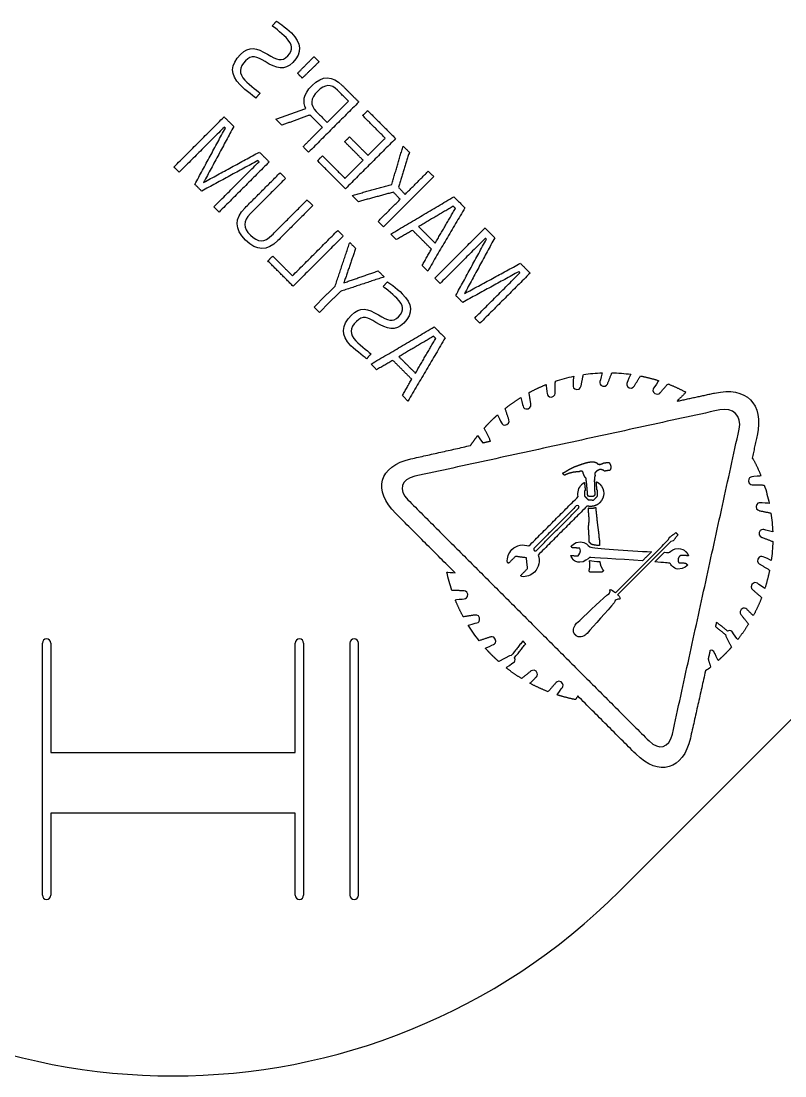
# Model space of a CAD drawing. Header units: millimetres. Extents: x -51 to 51, y -51 to 51.
# Drawn here: x -7.2 to 29, y -50.5 to -0.4 of the extents above; entities that cross this region are included whole.
import ezdxf

# ---------------------------------------------------------------- set-up
doc = ezdxf.new("R2010")
doc.units = ezdxf.units.MM
doc.layers.add('Shape2DView', color=7, linetype='CONTINUOUS')

msp = doc.modelspace()

# ---------------------------------------------------------------- linework, layer by layer
at = {"layer": 'Shape2DView'}
for p, q in [((41.7193, -21.2132), (21.2132, -41.7193)), ((-6.2, -41.9296), (-6.2, -29.9624)), ((-5.8, -29.9624), (-5.8, -35.1624)), ((5.8, -35.1624), (5.8, -29.9624)), ((6.2, -29.9624), (6.2, -41.9296)), ((8.4, -29.9624), (8.4, -41.9296)), ((8.8, -41.9296), (8.8, -29.9624)), ((-5.8, -35.1624), (5.8, -35.1624)), ((-5.8, -38.0296), (-5.8, -41.9296)), ((5.8, -38.0296), (-5.8, -38.0296)), ((5.8, -41.9296), (5.8, -38.0296))]:
    msp.add_line(p, q, dxfattribs=at)
for centre, radius, start, end in [((-6, -29.9624), 0.2, 0, 180), ((6, -29.9624), 0.2, 0, 180), ((8.6, -29.9624), 0.2, 0, 180), ((0, -20.5061), 30, -135, -45), ((-6, -41.9296), 0.2, 180, 0), ((6, -41.9296), 0.2, 180, 0), ((8.6, -41.9296), 0.2, 180, 0)]:
    msp.add_arc(centre, radius, start, end, dxfattribs=at)
for points, degree in [([(4.71338, -0.66357), (4.91774, -0.4377)], 1), ([(4.91774, -0.4377), (4.91774, -0.4377), (5.35333, -0.73347), (5.62222, -1.00236)], 3), ([(5.36946, -1.22285), (5.13822, -0.99161), (4.71338, -0.66357), (4.71338, -0.66357)], 3), ([(5.44475, -2.09404), (5.72977, -1.80902), (5.68675, -1.54013), (5.36946, -1.22285)], 3), ([(5.62222, -1.00236), (6.09546, -1.4756), (6.14923, -1.93808), (5.69213, -2.39519)], 3), ([(3.20225, -2.02413), (3.62709, -1.59929), (3.9605, -1.69609), (4.4929, -2.01337)], 3), ([(3.18611, -3.47073), (2.69674, -2.98136), (2.72363, -2.50274), (3.20225, -2.02413)], 3), ([(3.44424, -2.3199), (3.13234, -2.63181), (3.11082, -2.93296), (3.41735, -3.23949)], 3), ([(4.36921, -2.36292), (3.97664, -2.11017), (3.73464, -2.0295), (3.44424, -2.3199)], 3), ([(5.69213, -2.39519), (5.2888, -2.79852), (4.91774, -2.69634), (4.36921, -2.36292)], 3), ([(4.4929, -2.01337), (4.94463, -2.28226), (5.15973, -2.37906), (5.44475, -2.09404)], 3), ([(5.91262, -2.91683), (6.69238, -2.1263)], 1), ([(6.93438, -2.3683), (6.13848, -3.14269)], 1), ([(6.69238, -2.1263), (6.93438, -2.3683)], 1), ([(6.13848, -3.14269), (5.91262, -2.91683)], 1), ([(6.60096, -3.49762), (7.10109, -2.99749), (7.56895, -3.02438), (8.03681, -3.49224)], 3), ([(3.93362, -4.08917), (3.93362, -4.08917), (3.455, -3.73962), (3.18611, -3.47073)], 3), ([(3.41735, -3.23949), (3.64322, -3.46535), (4.13259, -3.85793), (4.13259, -3.85793)], 3), ([(6.30519, -4.5893), (6.15999, -4.28277), (6.16537, -3.93321), (6.60096, -3.49762)], 3), ([(7.81095, -3.71811), (7.50442, -3.41158), (7.20327, -3.43309), (6.86985, -3.76651)], 3), ([(8.03681, -3.49224), (8.82196, -4.27739)], 1), ([(4.13259, -3.85793), (3.93362, -4.08917)], 1), ([(6.86985, -3.76651), (6.5203, -4.11606), (6.49341, -4.42259), (6.79994, -4.72912)], 3), ([(8.33258, -4.23974), (7.81095, -3.71811)], 1), ([(8.82196, -4.27739), (6.43963, -6.65972)], 1), ([(7.32157, -5.25075), (8.33258, -4.23974)], 1), ([(0.04553, -7.3642), (2.42786, -4.98187)], 1), ([(2.42786, -4.98187), (2.88496, -5.43897)], 1), ([(4.88547, -5.0948), (6.30519, -4.5893)], 1), ([(6.50416, -4.89583), (5.17049, -5.37982)], 1), ([(7.09033, -5.482), (6.50416, -4.89583)], 1), ([(6.79994, -4.72912), (7.32157, -5.25075)], 1), ([(9.0048, -4.92271), (9.24142, -4.6861)], 1), ([(10.075, -5.99288), (9.0048, -4.92271)], 1), ([(9.24142, -4.6861), (10.5697, -6.01439)], 1), ([(2.43861, -5.46586), (0.29291, -7.61157)], 1), ([(2.88496, -5.43897), (1.45449, -8.09557)], 1), ([(2.48701, -5.51426), (2.43861, -5.46586)], 1), ([(5.17049, -5.37982), (4.88547, -5.0948)], 1), ([(6.17612, -6.39621), (7.09033, -5.482)], 1), ([(1.04041, -8.18699), (2.48701, -5.51426)], 1), ([(8.14974, -6.16497), (8.38099, -5.93372)], 1), ([(8.38099, -5.93372), (9.25755, -6.81029)], 1), ([(9.25755, -6.81029), (10.075, -5.99288)], 1), ([(6.43963, -6.65972), (6.17612, -6.39621)], 1), ([(9.02631, -7.04153), (8.14974, -6.16497)], 1), ([(10.5697, -6.01439), (8.18739, -8.39672)], 1), ([(10.3869, -8.18699), (10.9246, -6.36932)], 1), ([(10.9246, -6.36932), (11.2204, -6.66509)], 1), ([(1.45449, -8.09557), (4.10033, -6.65434)], 1), ([(4.10033, -6.65434), (4.56819, -7.1222)], 1), ([(6.85909, -7.06842), (7.09571, -6.8318)], 1), ([(7.09571, -6.8318), (8.16588, -7.90197)], 1), ([(11.2204, -6.66509), (10.7095, -8.32681)], 1), ([(0.29291, -7.61157), (0.04553, -7.3642)], 1), ([(4.03042, -7.05767), (1.36307, -8.50965)], 1), ([(1.93849, -9.25715), (4.08419, -7.11144)], 1), ([(4.56819, -7.1222), (2.18586, -9.50453)], 1), ([(4.08419, -7.11144), (4.03042, -7.05767)], 1), ([(8.18739, -8.39672), (6.85909, -7.06842)], 1), ([(8.16588, -7.90197), (9.02631, -7.04153)], 1), ([(3.42811, -9.29479), (5.08445, -7.63846)], 1), ([(5.34795, -7.90197), (3.67548, -9.57444)], 1), ([(5.08445, -7.63846), (5.34795, -7.90197)], 1), ([(12.3766, -7.8213), (9.9943, -10.2036)], 1), ([(11.0161, -8.6656), (12.1185, -7.56317)], 1), ([(12.1185, -7.56317), (12.3766, -7.8213)], 1), ([(1.36307, -8.50965), (1.04041, -8.18699)], 1), ([(8.50467, -8.714), (10.3869, -8.18699)], 1), ([(10.7095, -8.32681), (11.0161, -8.6656)], 1), ([(4.69725, -10.5962), (6.36972, -8.92373)], 1), ([(6.36972, -8.92373), (6.3751, -8.92911)], 1), ([(6.3751, -8.92911), (6.63861, -9.19262)], 1), ([(8.80045, -9.00978), (8.50467, -8.714)], 1), ([(10.4675, -8.55805), (8.80045, -9.00978)], 1), ([(9.73617, -9.9455), (10.7848, -8.89684)], 1), ([(10.3385, -10.5478), (13.3339, -8.77853)], 1), ([(10.7848, -8.89684), (10.4675, -8.55805)], 1), ([(13.3339, -8.77853), (13.8555, -9.30017)], 1), ([(2.18586, -9.50453), (1.93849, -9.25715)], 1), ([(3.44962, -10.8328), (2.91723, -10.3004), (2.90647, -9.81643), (3.42811, -9.29479)], 3), ([(6.63861, -9.19262), (4.98227, -10.849)], 1), ([(13.307, -9.22488), (11.6614, -10.1929)], 1), ([(13.8555, -9.30017), (12.0916, -12.3009)], 1), ([(12.4465, -10.978), (13.4091, -9.32706)], 1), ([(13.4091, -9.32706), (13.307, -9.22488)], 1), ([(3.67548, -9.57444), (3.3098, -9.94012), (3.32056, -10.2413), (3.67548, -10.5962)], 3), ([(9.9943, -10.2036), (9.73617, -9.9455)], 1), ([(5.67062, -12.5268), (7.8217, -10.3757)], 1), ([(7.8217, -10.3757), (8.08521, -10.6392)], 1), ([(11.3764, -10.3703), (10.602, -10.8113)], 1), ([(12.2691, -11.263), (11.3764, -10.3703)], 1), ([(11.6614, -10.1929), (12.4465, -10.978)], 1), ([(12.4304, -12.6397), (14.8127, -10.2574)], 1), ([(14.8127, -10.2574), (15.2752, -10.7199)], 1), ([(4.98227, -10.849), (4.46063, -11.3706), (3.97664, -11.3598), (3.44962, -10.8328)], 3), ([(3.67548, -10.5962), (4.02504, -10.9458), (4.33157, -10.9619), (4.69725, -10.5962)], 3), ([(8.08521, -10.6392), (5.70288, -13.0216)], 1), ([(7.69802, -13.0162), (8.39174, -10.9458)], 1), ([(8.39174, -10.9458), (8.67138, -11.2254)], 1), ([(10.602, -10.8113), (10.3385, -10.5478)], 1), ([(14.8289, -10.7468), (12.6832, -12.8925)], 1), ([(13.4253, -13.4625), (14.8773, -10.7952)], 1), ([(15.2752, -10.7199), (13.8394, -13.3711)], 1), ([(14.8773, -10.7952), (14.8289, -10.7468)], 1), ([(8.67138, -11.2254), (8.1121, -12.8602)], 1), ([(11.8281, -12.0374), (12.2691, -11.263)], 1), ([(4.50365, -11.8223), (4.7349, -11.5911)], 1), ([(5.70288, -13.0216), (4.50365, -11.8223)], 1), ([(4.7349, -11.5911), (5.67062, -12.5268)], 1), ([(13.8394, -13.3711), (16.4906, -11.9353)], 1), ([(16.4906, -11.9353), (16.9531, -12.3977)], 1), ([(8.1121, -12.8602), (9.74155, -12.2956)], 1), ([(9.74155, -12.2956), (10.0266, -12.5806)], 1), ([(12.0916, -12.3009), (11.8281, -12.0374)], 1), ([(16.4153, -12.3332), (13.7533, -13.7906)], 1), ([(14.3234, -14.5327), (16.4691, -12.387)], 1), ([(16.9531, -12.3977), (14.5707, -14.7801)], 1), ([(16.4691, -12.387), (16.4153, -12.3332)], 1), ([(6.69776, -14.0164), (7.69802, -13.0162)], 1), ([(10.0266, -12.5806), (7.95077, -13.2689)], 1), ([(9.97816, -13.0377), (10.1825, -12.8118)], 1), ([(10.1825, -12.8118), (10.1825, -12.8118), (10.6181, -13.1076), (10.887, -13.3765)], 3), ([(12.6832, -12.8925), (12.4304, -12.6397)], 1), ([(7.95077, -13.2689), (6.95051, -14.2692)], 1), ([(10.6342, -13.597), (10.403, -13.3657), (9.97816, -13.0377), (9.97816, -13.0377)], 3), ([(10.887, -13.3765), (11.3602, -13.8497), (11.414, -14.3122), (10.9569, -14.7693)], 3), ([(13.7533, -13.7906), (13.4253, -13.4625)], 1), ([(6.95051, -14.2692), (6.69776, -14.0164)], 1), ([(8.46703, -14.3982), (8.89187, -13.9734), (9.22528, -14.0702), (9.75768, -14.3875)], 3), ([(10.7095, -14.4682), (10.9946, -14.1831), (10.9515, -13.9142), (10.6342, -13.597)], 3), ([(8.45089, -15.8448), (7.96152, -15.3555), (7.98841, -14.8769), (8.46703, -14.3982)], 3), ([(9.63399, -14.737), (9.24142, -14.4843), (8.99942, -14.4036), (8.70903, -14.694)], 3), ([(9.75768, -14.3875), (10.2094, -14.6564), (10.4245, -14.7532), (10.7095, -14.4682)], 3), ([(8.70903, -14.694), (8.39712, -15.0059), (8.37561, -15.3071), (8.68214, -15.6136)], 3), ([(9.40275, -16.7214), (12.3981, -14.9521)], 1), ([(10.9569, -14.7693), (10.5536, -15.1726), (10.1825, -15.0705), (9.63399, -14.737)], 3), ([(12.3981, -14.9521), (12.9198, -15.4738)], 1), ([(14.5707, -14.7801), (14.3234, -14.5327)], 1), ([(12.3712, -15.3985), (10.7257, -16.3665)], 1), ([(12.9198, -15.4738), (11.1559, -18.4746)], 1), ([(11.5108, -17.1516), (12.4734, -15.5007)], 1), ([(12.4734, -15.5007), (12.3712, -15.3985)], 1), ([(9.1984, -16.4633), (9.1984, -16.4633), (8.71978, -16.1137), (8.45089, -15.8448)], 3), ([(8.68214, -15.6136), (8.908, -15.8395), (9.39737, -16.232), (9.39737, -16.232)], 3), ([(9.39737, -16.232), (9.1984, -16.4633)], 1), ([(10.7257, -16.3665), (11.5108, -17.1516)], 1), ([(9.66626, -16.9849), (9.40275, -16.7214)], 1), ([(10.4406, -16.544), (9.66626, -16.9849)], 1), ([(11.3333, -17.4367), (10.4406, -16.544)], 1), ([(10.8924, -18.211), (11.3333, -17.4367)], 1), ([(18.1523, -17.5335), (18.4373, -17.442), (18.7277, -17.356), (19.0235, -17.2968)], 3), ([(19.0235, -17.2968), (19.0181, -17.313), (18.9912, -17.6625), (18.9912, -17.727)], 3), ([(19.373, -17.7539), (19.4806, -17.2162)], 1), ([(19.4806, -17.2162), (19.7764, -17.1678), (20.0775, -17.1463), (20.3733, -17.1301)], 3), ([(20.3733, -17.1301), (20.3625, -17.1624), (20.2819, -17.4904), (20.2657, -17.5496)], 3), ([(20.6368, -17.641), (20.8358, -17.1301)], 1), ([(20.8358, -17.1301), (21.1315, -17.1355), (21.4381, -17.1624), (21.7338, -17.2)], 3), ([(21.7338, -17.2), (21.7177, -17.2269), (21.5779, -17.5388), (21.5564, -17.5926)], 3), ([(21.9059, -17.7486), (22.191, -17.2807)], 1), ([(22.191, -17.2807), (22.6346, -17.3694), (23.0621, -17.5066)], 2), ([(23.0621, -17.5066), (23.0514, -17.5173), (22.8524, -17.8131), (22.8148, -17.8615)], 3), ([(16.9047, -18.0712), (17.3026, -17.8561), (17.7167, -17.6894)], 2), ([(17.7167, -17.6894), (17.7167, -17.6894), (17.749, -18.0551), (17.7597, -18.1196)], 3), ([(18.1415, -18.082), (18.1523, -17.5335)], 1), ([(18.9912, -17.727), (18.9858, -17.7862), (19.0073, -17.9045), (19.1741, -17.9206)], 3), ([(19.1741, -17.9206), (19.3408, -17.9368), (19.373, -17.7539), (19.373, -17.7539)], 3), ([(20.2657, -17.5496), (20.2496, -17.6087), (20.2496, -17.727), (20.4109, -17.7701)], 3), ([(20.4109, -17.7701), (20.5723, -17.8131), (20.6368, -17.641), (20.6368, -17.641)], 3), ([(21.5564, -17.5926), (21.5295, -17.6518), (21.5134, -17.7647), (21.6639, -17.84)], 3), ([(21.6639, -17.84), (21.8199, -17.9099), (21.9059, -17.7486), (21.9059, -17.7486)], 3), ([(22.8148, -17.8615), (22.7825, -17.9153), (22.7395, -18.0228), (22.8793, -18.1196)], 3), ([(23.1321, -18.0712), (23.4924, -17.6571)], 1), ([(23.4924, -17.6571), (23.9347, -17.8279), (24.3528, -18.0551)], 2), ([(25.7134, -18.0927), (27.2191, -17.7593), (28.0634, -18.6036), (27.73, -20.1094)], 3), ([(11.1559, -18.4746), (10.8924, -18.211)], 1), ([(15.77, -18.8295), (16.1262, -18.5404), (16.5067, -18.3078)], 2), ([(16.5067, -18.3078), (16.5067, -18.3186), (16.6035, -18.6628), (16.6196, -18.7219)], 3), ([(16.9853, -18.6144), (16.9047, -18.0712)], 1), ([(17.7597, -18.1196), (17.7651, -18.1788), (17.8027, -18.2917), (17.9748, -18.281)], 3), ([(17.9748, -18.281), (18.1415, -18.2648), (18.1415, -18.082), (18.1415, -18.082)], 3), ([(22.8793, -18.1196), (23.0191, -18.2164), (23.1321, -18.0712), (23.1321, -18.0712)], 3), ([(23.928, -18.4799), (25.7134, -18.0927)], 1), ([(24.0463, -18.3616), (24.0409, -18.367), (23.9333, -18.4746), (23.928, -18.4799)], 3), ([(24.3528, -18.0551), (24.0463, -18.3616)], 1), ([(25.9554, -18.894), (11.4785, -22.0454)], 1), ([(15.9421, -19.3457), (15.77, -18.8295)], 1), ([(16.6196, -18.7219), (16.6358, -18.7811), (16.6949, -18.8833), (16.8563, -18.8402)], 3), ([(16.8563, -18.8402), (17.0176, -18.7972), (16.9853, -18.6144), (16.9853, -18.6144)], 3), ([(26.8749, -19.8136), (27.0148, -19.1683), (26.6007, -18.7542), (25.9554, -18.894)], 3), ([(14.7751, -19.7598), (14.9324, -19.5837), (15.0977, -19.4157)], 2), ([(15.0977, -19.4157), (15.2497, -19.2664), (15.4097, -19.1253)], 2), ([(15.4097, -19.1253), (15.4258, -19.1521), (15.5656, -19.4641), (15.5925, -19.5125)], 3), ([(15.5925, -19.5125), (15.6194, -19.5716), (15.6947, -19.6576), (15.8506, -19.5877)], 3), ([(15.8506, -19.5877), (16.0066, -19.5178), (15.9421, -19.3457), (15.9421, -19.3457)], 3), ([(15.0332, -20.2438), (14.7751, -19.7598)], 1), ([(23.7075, -34.285), (26.8749, -19.8136)], 1), ([(14.1244, -20.5826), (14.2857, -20.3406), (14.4632, -20.1148)], 2), ([(14.4632, -20.1148), (14.4739, -20.1363), (14.6514, -20.3783), (14.7052, -20.4535)], 3), ([(14.7052, -20.4535), (15.0762, -20.3729)], 1), ([(15.0601, -20.3568), (15.0601, -20.2922), (15.0332, -20.2438), (15.0332, -20.2438)], 3), ([(15.0762, -20.3729), (15.0601, -20.3568)], 1), ([(27.73, -20.1094), (27.4934, -21.1849)], 1), ([(11.2957, -21.2172), (14.1244, -20.5826)], 1), ([(10.5805, -23.8146), (9.45115, -22.7176), (9.78995, -21.5506), (11.2957, -21.2172)], 3), ([(19.2009, -21.5398), (19.2709, -21.513)], 1), ([(19.2709, -21.513), (19.3354, -21.4914)], 1), ([(19.3354, -21.4914), (19.4053, -21.4646)], 1), ([(19.4053, -21.4646), (19.4376, -21.4538)], 1), ([(19.4376, -21.4538), (19.4806, -21.443)], 1), ([(19.4806, -21.443), (19.5451, -21.4215)], 1), ([(19.5451, -21.4215), (19.6204, -21.4)], 1), ([(19.6204, -21.4), (19.6581, -21.3946)], 1), ([(19.6581, -21.3946), (19.6957, -21.3785)], 1), ([(19.6957, -21.3785), (19.7333, -21.3731)], 1), ([(19.7333, -21.3731), (19.7656, -21.3731)], 1), ([(19.7656, -21.3731), (19.7979, -21.3624)], 1), ([(19.7979, -21.3624), (19.8355, -21.357)], 1), ([(19.8355, -21.357), (19.8678, -21.357)], 1), ([(19.8678, -21.357), (19.9, -21.357)], 1), ([(19.9, -21.357), (19.9323, -21.357)], 1), ([(19.9323, -21.357), (19.9592, -21.3624)], 1), ([(19.9592, -21.3624), (19.9807, -21.3624)], 1), ([(19.9807, -21.3624), (20.0184, -21.3678)], 1), ([(20.0184, -21.3678), (20.0452, -21.3731)], 1), ([(20.0452, -21.3731), (20.0668, -21.3839)], 1), ([(20.0668, -21.3839), (20.0936, -21.3893)], 1), ([(20.0936, -21.3893), (20.1152, -21.4)], 1), ([(20.1152, -21.4), (20.1205, -21.4054)], 1), ([(20.1205, -21.4054), (20.1205, -21.4162)], 1), ([(20.1205, -21.4162), (20.1313, -21.4269)], 1), ([(20.1313, -21.4269), (20.1367, -21.4323)], 1), ([(20.1367, -21.4323), (20.142, -21.4377)], 1), ([(20.142, -21.4377), (20.1474, -21.443)], 1), ([(20.1474, -21.443), (20.1582, -21.4538)], 1), ([(20.1582, -21.4538), (20.1636, -21.4592)], 1), ([(20.1636, -21.4592), (20.1689, -21.4646)], 1), ([(20.1689, -21.4646), (20.1797, -21.4646)], 1), ([(20.1797, -21.4646), (20.1851, -21.4699)], 1), ([(20.1851, -21.4699), (20.1904, -21.4753)], 1), ([(20.1904, -21.4753), (20.1958, -21.4699)], 1), ([(20.1958, -21.4699), (20.2012, -21.4753)], 1), ([(20.2012, -21.4753), (20.212, -21.4753)], 1), ([(20.212, -21.4753), (20.2227, -21.4753)], 1), ([(20.2227, -21.4753), (20.2281, -21.4807)], 1), ([(20.2281, -21.4807), (20.2388, -21.4807)], 1), ([(20.2388, -21.4807), (20.255, -21.4753)], 1), ([(20.255, -21.4753), (20.2657, -21.4753)], 1), ([(20.2657, -21.4753), (20.2711, -21.4807)], 1), ([(20.2711, -21.4807), (20.2765, -21.4753)], 1), ([(20.2765, -21.4753), (20.2872, -21.4753)], 1), ([(20.2872, -21.4753), (20.3034, -21.4699)], 1), ([(20.3034, -21.4699), (20.3141, -21.4699)], 1), ([(20.3141, -21.4699), (20.3303, -21.4646)], 1), ([(20.3303, -21.4646), (20.3356, -21.4592)], 1), ([(20.3356, -21.4592), (20.3518, -21.4538)], 1), ([(20.3518, -21.4538), (20.3679, -21.4484)], 1), ([(20.3679, -21.4484), (20.384, -21.443)], 1), ([(20.384, -21.443), (20.3894, -21.4377)], 1), ([(20.3894, -21.4377), (20.3948, -21.4323)], 1), ([(20.3948, -21.4323), (20.4109, -21.4269)], 1), ([(20.4109, -21.4269), (20.4271, -21.4215)], 1), ([(20.4271, -21.4215), (20.4432, -21.4054)], 1), ([(20.4432, -21.4054), (20.4593, -21.4)], 1), ([(20.4593, -21.4), (20.7121, -21.3946)], 1), ([(20.7121, -21.3946), (20.7175, -21.4108)], 1), ([(20.7175, -21.4108), (20.7282, -21.4323)], 1), ([(20.7282, -21.4323), (20.7336, -21.4484)], 1), ([(20.7336, -21.4484), (20.7497, -21.4646)], 1), ([(20.7497, -21.4646), (20.7551, -21.4807)], 1), ([(20.7551, -21.4807), (20.7605, -21.4968)], 1), ([(20.7605, -21.4968), (20.7659, -21.513)], 1), ([(20.7659, -21.513), (20.7712, -21.5291)], 1), ([(20.7712, -21.5291), (20.7766, -21.5452)], 1), ([(27.4934, -21.1849), (27.5364, -21.2172)], 1), ([(27.5364, -21.2172), (27.7515, -21.6151), (27.9182, -22.0292)], 2), ([(18.5072, -21.8894), (18.5879, -21.8518)], 1), ([(18.5126, -21.9055), (18.5072, -21.8894)], 1), ([(18.5126, -21.9163), (18.5126, -21.9055)], 1), ([(18.5234, -21.927), (18.5126, -21.9163)], 1), ([(18.5287, -21.9432), (18.5234, -21.927)], 1), ([(18.5449, -21.9593), (18.5287, -21.9432)], 1), ([(18.5556, -21.9701), (18.5449, -21.9593)], 1), ([(18.5718, -21.9862), (18.5556, -21.9701)], 1), ([(18.5879, -21.9916), (18.5718, -21.9862)], 1), ([(18.5879, -21.8518), (18.6417, -21.8195)], 1), ([(18.6363, -21.9754), (18.5879, -21.9916)], 1), ([(18.6793, -21.9539), (18.6363, -21.9754)], 1), ([(18.6417, -21.8195), (18.6739, -21.798)], 1), ([(18.6739, -21.798), (18.7008, -21.7818)], 1), ([(18.7277, -21.9378), (18.6793, -21.9539)], 1), ([(18.7008, -21.7818), (18.7277, -21.7657)], 1), ([(18.7277, -21.7657), (18.76, -21.7442)], 1), ([(18.7707, -21.9163), (18.7277, -21.9378)], 1), ([(18.76, -21.7442), (18.7869, -21.7281)], 1), ([(18.7922, -21.9055), (18.7707, -21.9163)], 1), ([(18.7869, -21.7281), (18.8137, -21.7119)], 1), ([(18.8191, -21.9002), (18.7922, -21.9055)], 1), ([(18.8137, -21.7119), (18.8514, -21.6958)], 1), ([(18.8621, -21.8894), (18.8191, -21.9002)], 1), ([(18.8514, -21.6958), (18.8783, -21.6797)], 1), ([(18.9052, -21.8786), (18.8621, -21.8894)], 1), ([(18.8783, -21.6797), (18.9052, -21.6635)], 1), ([(18.9052, -21.6635), (18.9428, -21.6474)], 1), ([(18.9482, -21.8679), (18.9052, -21.8786)], 1), ([(18.9428, -21.6474), (18.9697, -21.6313)], 1), ([(18.9697, -21.8571), (18.9482, -21.8679)], 1), ([(18.9697, -21.6313), (19.002, -21.6205)], 1), ([(18.9912, -21.8571), (18.9697, -21.8571)], 1), ([(19.0342, -21.8464), (18.9912, -21.8571)], 1), ([(19.002, -21.6205), (19.0665, -21.5882)], 1), ([(19.0719, -21.841), (19.0342, -21.8464)], 1), ([(19.0665, -21.5882), (19.0988, -21.5775)], 1), ([(19.1149, -21.841), (19.0719, -21.841)], 1), ([(19.0988, -21.5775), (19.1364, -21.5614)], 1), ([(19.1525, -21.8356), (19.1149, -21.841)], 1), ([(19.1364, -21.5614), (19.2009, -21.5398)], 1), ([(19.1956, -21.8356), (19.1525, -21.8356)], 1), ([(19.2171, -21.8356), (19.1956, -21.8356)], 1), ([(19.2332, -21.8302), (19.2171, -21.8356)], 1), ([(19.2709, -21.8356), (19.2332, -21.8302)], 1), ([(19.287, -21.8302), (19.2709, -21.8356)], 1), ([(19.3085, -21.8195), (19.287, -21.8302)], 1), ([(19.3193, -21.8087), (19.3085, -21.8195)], 1), ([(19.3354, -21.8034), (19.3193, -21.8087)], 1), ([(19.3461, -21.8034), (19.3354, -21.8034)], 1), ([(19.3623, -21.798), (19.3461, -21.8034)], 1), ([(19.373, -21.798), (19.3623, -21.798)], 1), ([(19.3838, -21.798), (19.373, -21.798)], 1), ([(19.3945, -21.798), (19.3838, -21.798)], 1), ([(19.4107, -21.8034), (19.3945, -21.798)], 1), ([(19.4214, -21.8034), (19.4107, -21.8034)], 1), ([(19.4268, -21.8087), (19.4214, -21.8034)], 1), ([(19.4376, -21.8195), (19.4268, -21.8087)], 1), ([(19.4429, -21.8249), (19.4376, -21.8195)], 1), ([(19.4537, -21.8356), (19.4429, -21.8249)], 1), ([(19.4645, -21.8464), (19.4537, -21.8356)], 1), ([(19.4645, -21.8571), (19.4645, -21.8464)], 1), ([(19.4645, -21.8679), (19.4645, -21.8571)], 1), ([(19.4698, -21.8733), (19.4645, -21.8679)], 1), ([(19.4752, -21.9002), (19.4698, -21.8733)], 1), ([(19.4806, -21.9163), (19.4752, -21.9002)], 1), ([(19.4913, -21.927), (19.4806, -21.9163)], 1), ([(19.4967, -21.9539), (19.4913, -21.927)], 1), ([(19.5075, -21.9754), (19.4967, -21.9539)], 1), ([(19.5182, -21.997), (19.5075, -21.9754)], 1), ([(19.529, -22.0185), (19.5182, -21.997)], 1), ([(19.529, -22.0292), (19.529, -22.0185)], 1), ([(19.5344, -22.0346), (19.529, -22.0292)], 1), ([(20.0506, -21.8625), (20.0237, -21.9002)], 1), ([(20.0237, -21.9002), (20.0291, -21.9163)], 1), ([(20.0345, -22.0292), (20.0237, -22.04)], 1), ([(20.0291, -21.9163), (20.0291, -21.927)], 1), ([(20.0291, -21.927), (20.0345, -21.9539)], 1), ([(20.0345, -21.9539), (20.0291, -21.9701)], 1), ([(20.0291, -21.9701), (20.0345, -21.9862)], 1), ([(20.0345, -21.9862), (20.0345, -22.0077)], 1), ([(20.0345, -22.0077), (20.0345, -22.0185)], 1), ([(20.0345, -22.0185), (20.0345, -22.0292)], 1), ([(20.0775, -21.8356), (20.0506, -21.8625)], 1), ([(20.0936, -21.8195), (20.0775, -21.8356)], 1), ([(20.1044, -21.8087), (20.0936, -21.8195)], 1), ([(20.1205, -21.7926), (20.1044, -21.8087)], 1), ([(20.1367, -21.7872), (20.1205, -21.7926)], 1), ([(20.1474, -21.7765), (20.1367, -21.7872)], 1), ([(20.1636, -21.7711), (20.1474, -21.7765)], 1), ([(20.1797, -21.755), (20.1636, -21.7711)], 1), ([(20.1904, -21.755), (20.1797, -21.755)], 1), ([(20.2066, -21.7496), (20.1904, -21.755)], 1), ([(20.2173, -21.7388), (20.2066, -21.7496)], 1), ([(20.2335, -21.7334), (20.2173, -21.7388)], 1), ([(20.2496, -21.7281), (20.2335, -21.7334)], 1), ([(20.2604, -21.7281), (20.2496, -21.7281)], 1), ([(20.2819, -21.7281), (20.2604, -21.7281)], 1), ([(20.2926, -21.7281), (20.2819, -21.7281)], 1), ([(20.3088, -21.7227), (20.2926, -21.7281)], 1), ([(20.3356, -21.7281), (20.3088, -21.7227)], 1), ([(20.3679, -21.7388), (20.3356, -21.7281)], 1), ([(20.4002, -21.7496), (20.3679, -21.7388)], 1), ([(20.4324, -21.7603), (20.4002, -21.7496)], 1), ([(20.4432, -21.7711), (20.4324, -21.7603)], 1), ([(20.4593, -21.7765), (20.4432, -21.7711)], 1), ([(20.4755, -21.7926), (20.4593, -21.7765)], 1), ([(20.4916, -21.798), (20.4755, -21.7926)], 1), ([(20.7336, -21.7603), (20.4916, -21.798)], 1), ([(20.7497, -21.7442), (20.7336, -21.7603)], 1), ([(20.7551, -21.7281), (20.7497, -21.7442)], 1), ([(20.7659, -21.7173), (20.7551, -21.7281)], 1), ([(20.7712, -21.7012), (20.7659, -21.7173)], 1), ([(20.7766, -21.685), (20.7712, -21.7012)], 1), ([(20.7766, -21.5452), (20.782, -21.5614)], 1), ([(20.782, -21.6582), (20.7766, -21.6743)], 1), ([(20.7766, -21.6743), (20.7766, -21.685)], 1), ([(20.782, -21.5614), (20.782, -21.5721)], 1), ([(20.782, -21.5721), (20.7874, -21.5882)], 1), ([(20.7874, -21.599), (20.782, -21.6151)], 1), ([(20.782, -21.6151), (20.7874, -21.6313)], 1), ([(20.7874, -21.642), (20.782, -21.6582)], 1), ([(20.7874, -21.5882), (20.7874, -21.599)], 1), ([(20.7874, -21.6313), (20.7874, -21.642)], 1), ([(27.9182, -22.0292), (27.9182, -22.0292), (27.5525, -22.0615), (27.4826, -22.0669)], 3), ([(11.4785, -22.0454), (10.8278, -22.1906), (10.6826, -22.6907), (11.1505, -23.1585)], 3), ([(19.2386, -23.008), (19.1902, -22.809), (19.2493, -22.5885), (19.4053, -22.4325)], 3), ([(19.4053, -22.4325), (19.4618, -22.3761), (19.5344, -22.3357)], 2), ([(19.5344, -22.0454), (19.5344, -22.0346)], 1), ([(19.5451, -22.0561), (19.5344, -22.0454)], 1), ([(19.5344, -22.3357), (19.5344, -22.368)], 1), ([(19.5344, -22.368), (19.5451, -22.4648)], 1), ([(19.5505, -22.0722), (19.5451, -22.0561)], 1), ([(19.5451, -22.4648), (19.5559, -22.5616)], 1), ([(19.5613, -22.083), (19.5505, -22.0722)], 1), ([(19.572, -22.1045), (19.5613, -22.083)], 1), ([(19.5828, -22.1153), (19.572, -22.1045)], 1), ([(19.5881, -22.1206), (19.5828, -22.1153)], 1), ([(19.5935, -22.126), (19.5881, -22.1206)], 1), ([(19.6043, -22.1368), (19.5935, -22.126)], 1), ([(19.6097, -22.1422), (19.6043, -22.1368)], 1), ([(19.6204, -22.2497), (19.6097, -22.1422)], 1), ([(19.6365, -22.3519), (19.6204, -22.2497)], 1), ([(19.6419, -22.4541), (19.6365, -22.3519)], 1), ([(19.6527, -22.5509), (19.6419, -22.4541)], 1), ([(20.0076, -22.0884), (20.0022, -22.1906)], 1), ([(20.0022, -22.1906), (20.0076, -22.2174)], 1), ([(20.0076, -22.2282), (20.0022, -22.2443)], 1), ([(20.0022, -22.2443), (20.0022, -22.2981)], 1), ([(20.0022, -22.2981), (20.0076, -22.3465)], 1), ([(20.0184, -22.0669), (20.0076, -22.0776)], 1), ([(20.0076, -22.0776), (20.0076, -22.0884)], 1), ([(20.0076, -22.2174), (20.0076, -22.2282)], 1), ([(20.0076, -22.3465), (20.0076, -22.4003)], 1), ([(20.0076, -22.4003), (20.0076, -22.4541)], 1), ([(20.0076, -22.4541), (20.0076, -22.4756)], 1), ([(20.0076, -22.4756), (20.0076, -22.5078)], 1), ([(20.0076, -22.5078), (20.0076, -22.5509)], 1), ([(20.0237, -22.0507), (20.0184, -22.0669)], 1), ([(20.0237, -22.04), (20.0237, -22.0507)], 1), ([(20.1044, -22.3035), (20.1931, -22.3465), (20.2657, -22.4218)], 2), ([(20.1044, -22.3465), (20.1044, -22.3035)], 1), ([(20.1044, -22.4003), (20.1044, -22.3465)], 1), ([(20.1098, -22.4487), (20.1044, -22.4003)], 1), ([(20.1098, -22.4702), (20.1098, -22.4487)], 1), ([(20.1098, -22.4917), (20.1098, -22.4702)], 1), ([(20.1152, -22.5401), (20.1098, -22.4917)], 1), ([(20.2657, -22.4218), (20.5077, -22.6638), (20.5077, -23.051), (20.2657, -23.293)], 3), ([(27.4826, -22.0669), (27.4235, -22.0722), (27.3105, -22.1099), (27.3213, -22.282)], 3), ([(27.3213, -22.282), (27.3374, -22.4487), (27.5203, -22.4487), (27.5203, -22.4487)], 3), ([(27.5203, -22.4487), (28.0688, -22.4594)], 1), ([(28.0688, -22.4594), (28.1602, -22.7445), (28.2463, -23.0349), (28.3054, -23.3306)], 3), ([(16.8939, -25.3526), (19.2386, -23.008)], 1), ([(19.572, -22.7068), (19.5344, -22.7445)], 1), ([(19.5344, -22.7445), (19.5344, -22.9811)], 1), ([(19.5344, -22.9811), (19.5935, -23.0402)], 1), ([(19.5559, -22.5616), (19.5666, -22.6584)], 1), ([(19.5666, -22.6584), (19.572, -22.7068)], 1), ([(19.6634, -22.6477), (19.6527, -22.5509)], 1), ([(19.6903, -22.9865), (19.6634, -22.6477)], 1), ([(19.6957, -22.9918), (19.6903, -22.9865)], 1), ([(19.9484, -23.008), (19.6957, -22.9918)], 1), ([(20.0291, -22.9273), (19.9484, -23.008)], 1), ([(20.0076, -22.5509), (20.0076, -22.6046)], 1), ([(20.0076, -22.6046), (20.0291, -22.9273)], 1), ([(20.0452, -23.094), (20.142, -22.9972)], 1), ([(20.1205, -22.5885), (20.1152, -22.5401)], 1), ([(20.1259, -22.6907), (20.1205, -22.5885)], 1), ([(20.1528, -22.7176), (20.1259, -22.6907)], 1), ([(20.142, -22.9972), (20.1474, -22.9918)], 1), ([(20.1474, -22.9918), (20.1528, -22.7176)], 1), ([(11.1505, -23.1585), (22.5997, -34.6077)], 1), ([(19.1472, -23.4543), (17.1467, -25.4548)], 1), ([(19.6634, -23.4543), (17.3295, -25.7882)], 1), ([(19.2547, -23.4543), (19.2225, -23.422), (19.1741, -23.4274), (19.1472, -23.4543)], 3), ([(19.2547, -23.5619), (19.287, -23.5296), (19.2816, -23.4812), (19.2547, -23.4543)], 3), ([(19.5935, -23.0402), (19.7011, -23.1478)], 1), ([(19.7064, -23.4651), (19.6634, -23.4543)], 1), ([(19.7011, -23.1478), (19.7118, -23.1585)], 1), ([(20.0506, -23.4328), (19.8866, -23.4973), (19.7064, -23.4651)], 2), ([(19.7118, -23.1585), (19.9646, -23.1747)], 1), ([(19.7172, -23.5511), (19.8933, -23.5874), (20.0614, -23.5188)], 2), ([(19.9646, -23.1747), (20.0452, -23.094)], 1), ([(20.2657, -23.293), (20.1703, -23.3911), (20.0506, -23.4328)], 2), ([(20.0614, -23.5188), (20.0668, -23.535)], 1), ([(27.6816, -23.4812), (27.6655, -23.6479), (27.8483, -23.6802), (27.8483, -23.6802)], 3), ([(27.8752, -23.2984), (27.816, -23.293), (27.6977, -23.3145), (27.6816, -23.4812)], 3), ([(28.3054, -23.3306), (28.2893, -23.3252), (27.9397, -23.2984), (27.8752, -23.2984)], 3), ([(13.393, -26.6272), (10.5805, -23.8146)], 1), ([(17.2542, -25.5624), (19.2547, -23.5619)], 1), ([(19.7226, -23.5888), (19.7172, -23.5511)], 1), ([(19.728, -23.6802), (19.7226, -23.5888)], 1), ([(19.7333, -23.7716), (19.728, -23.6802)], 1), ([(19.7387, -23.863), (19.7333, -23.7716)], 1), ([(19.7495, -23.9706), (19.7387, -23.863)], 1), ([(19.7495, -24.0566), (19.7495, -23.9706)], 1), ([(20.0668, -23.535), (20.0668, -23.5565)], 1), ([(20.0668, -23.5565), (20.0775, -23.6533)], 1), ([(20.0775, -23.6533), (20.0883, -23.7501)], 1), ([(20.0883, -23.7501), (20.099, -23.8469)], 1), ([(20.099, -23.8469), (20.1044, -23.8953)], 1), ([(20.1044, -23.8953), (20.1098, -23.9437)], 1), ([(20.1098, -23.9437), (20.1152, -23.9921)], 1), ([(20.1152, -23.9921), (20.1205, -24.0405)], 1), ([(27.8483, -23.6802), (28.3861, -23.7877)], 1), ([(28.3861, -23.7877), (28.4345, -24.0835), (28.456, -24.3847), (28.4721, -24.6804)], 3), ([(19.728, -24.4331), (19.7495, -24.2287)], 1), ([(19.728, -24.5083), (19.728, -24.4331)], 1), ([(19.7333, -24.589), (19.728, -24.5083)], 1), ([(19.7495, -24.1427), (19.7495, -24.0566)], 1), ([(19.7495, -24.2287), (19.7495, -24.1427)], 1), ([(20.1205, -24.0405), (20.1259, -24.0889)], 1), ([(20.1259, -24.0889), (20.1259, -24.1104)], 1), ([(20.1259, -24.1104), (20.1259, -24.1212)], 1), ([(20.1259, -24.1212), (20.1259, -24.1319)], 1), ([(20.1259, -24.1319), (20.1367, -24.2179)], 1), ([(20.1367, -24.2179), (20.1904, -24.6374)], 1), ([(19.7387, -24.6697), (19.7333, -24.589)], 1), ([(19.7441, -24.7503), (19.7387, -24.6697)], 1), ([(19.7441, -24.7934), (19.7441, -24.7503)], 1), ([(19.7495, -24.8418), (19.7441, -24.7934)], 1), ([(19.7495, -24.874), (19.7495, -24.8418)], 1), ([(19.7495, -24.9601), (19.7495, -24.874)], 1), ([(19.7495, -24.9923), (19.7495, -24.9601)], 1), ([(19.7548, -25.073), (19.7495, -24.9923)], 1), ([(20.1904, -24.6374), (20.2012, -24.7127)], 1), ([(20.2012, -24.7127), (20.2066, -24.7611)], 1), ([(20.2066, -24.7611), (20.212, -24.8095)], 1), ([(20.212, -24.8095), (20.212, -24.8418)], 1), ([(20.212, -24.8418), (20.2173, -24.9009)], 1), ([(20.2173, -24.9009), (20.2227, -24.9601)], 1), ([(20.2227, -24.9601), (20.2281, -24.9762)], 1), ([(20.2281, -24.9762), (20.2335, -24.9923)], 1), ([(20.2335, -24.9923), (20.2388, -25.0407)], 1), ([(23.53, -25.0515), (23.53, -25.0515), (23.5784, -24.9386), (23.5784, -24.9386)], 3), ([(23.5784, -24.9386), (23.8742, -24.7181)], 1), ([(23.971, -24.8149), (23.7505, -25.1106)], 1), ([(23.8742, -24.7181), (23.971, -24.8149)], 1), ([(27.8322, -24.7181), (27.7892, -24.8794), (27.9612, -24.9439), (27.9612, -24.9439)], 3), ([(28.0527, -24.5729), (27.9935, -24.5567), (27.8752, -24.5567), (27.8322, -24.7181)], 3), ([(27.9612, -24.9439), (28.4721, -25.1429)], 1), ([(28.4721, -24.6804), (28.4399, -24.6697), (28.1118, -24.589), (28.0527, -24.5729)], 3), ([(15.8775, -26.1324), (15.8506, -25.9119), (15.9259, -25.6861), (16.0926, -25.5194)], 3), ([(16.0926, -25.5194), (16.3131, -25.3096), (16.6304, -25.2505), (16.8939, -25.3526)], 3), ([(17.1251, -25.4871), (17.1157, -25.5288), (17.1467, -25.5624)], 2), ([(17.1467, -25.4548), (17.1359, -25.4656), (17.1359, -25.4763), (17.1251, -25.4871)], 3), ([(18.8998, -25.3688), (18.8998, -25.3795), (19.0342, -25.1483), (19.3461, -25.159)], 3), ([(18.9589, -25.4387), (18.8998, -25.3688)], 1), ([(19.3085, -25.4548), (18.9589, -25.4387)], 1), ([(19.2386, -25.8151), (19.2547, -25.799), (19.3999, -25.643), (19.3085, -25.4548)], 3), ([(19.3461, -25.159), (19.5989, -25.1752), (19.7011, -25.3204), (19.7817, -25.3903)], 3), ([(19.7602, -25.1106), (19.7548, -25.073)], 1), ([(19.7602, -25.1752), (19.7602, -25.1106)], 1), ([(19.857, -25.2612), (19.8207, -25.2222), (19.7602, -25.1752)], 2), ([(19.7817, -25.3903), (19.9538, -25.4763), (21.6532, -25.5839), (22.718, -25.6269)], 3), ([(19.8732, -25.2774), (19.857, -25.2612)], 1), ([(20.255, -25.3365), (19.9511, -25.3069), (19.8732, -25.2774)], 2), ([(20.2388, -25.0407), (20.2442, -25.0891)], 1), ([(20.2442, -25.0891), (20.2442, -25.1322)], 1), ([(20.2442, -25.1322), (20.2442, -25.1859)], 1), ([(20.2442, -25.1859), (20.2442, -25.2397)], 1), ([(20.2442, -25.2397), (20.2442, -25.2827)], 1), ([(20.2442, -25.2827), (20.2496, -25.3204)], 1), ([(20.2496, -25.3204), (20.255, -25.3365)], 1), ([(21.0079, -27.5736), (23.53, -25.0515)], 1), ([(23.6322, -25.1429), (21.11, -27.6651)], 1), ([(23.5676, -25.6484), (23.6429, -25.6054), (23.772, -25.4548), (23.9764, -25.4656)], 3), ([(23.7505, -25.1106), (23.7505, -25.1106), (23.6322, -25.1429), (23.6322, -25.1429)], 3), ([(23.9764, -25.4656), (24.1592, -25.4763), (24.2668, -25.5409), (24.3205, -25.5946)], 3), ([(28.4721, -25.1429), (28.4667, -25.4387), (28.4399, -25.7452), (28.4022, -26.041)], 3), ([(16.2593, -25.8474), (15.9259, -26.1808)], 1), ([(16.7756, -25.9119), (16.2593, -25.8474)], 1), ([(16.8348, -26.4228), (16.7756, -25.9119)], 1), ([(17.1467, -25.5624), (17.1803, -25.5933), (17.2219, -25.5839)], 2), ([(17.3295, -25.7882), (17.4317, -26.0517), (17.3779, -26.3744), (17.1628, -26.5895)], 3), ([(17.2219, -25.5839), (17.2381, -25.5812), (17.2542, -25.5624)], 2), ([(18.889, -25.8098), (19.2386, -25.8151)], 1), ([(18.9643, -25.9496), (18.9052, -25.8797), (18.889, -25.8098), (18.889, -25.8098)], 3), ([(19.0181, -26.0249), (18.9872, -25.9912), (18.9643, -25.9496)], 2), ([(19.3139, -26.127), (19.1633, -26.127), (19.0719, -26.0786), (19.0181, -26.0249)], 3), ([(19.771, -25.9066), (19.728, -25.9388), (19.5182, -26.127), (19.3139, -26.127)], 3), ([(22.2878, -26.0571), (21.1907, -25.9818), (19.7979, -25.8904), (19.771, -25.9066)], 3), ([(22.718, -25.6269), (22.2878, -26.0571)], 1), ([(22.8739, -26.1055), (23.331, -25.6484)], 1), ([(23.331, -25.6484), (23.3364, -25.6538)], 1), ([(23.3364, -25.6538), (23.4708, -25.6592), (23.5569, -25.6592), (23.5676, -25.6484)], 3), ([(23.9925, -25.9227), (23.9871, -25.9496), (23.971, -25.9872), (23.9764, -26.0141)], 3), ([(23.9764, -26.0141), (23.9871, -26.0894)], 1), ([(24.1054, -25.799), (24.0207, -25.8568), (23.9925, -25.9227)], 2), ([(24.4657, -25.8151), (24.1054, -25.799)], 1), ([(24.3205, -25.5946), (24.342, -25.6162)], 1), ([(24.342, -25.6162), (24.4052, -25.682), (24.4281, -25.7237)], 2), ([(24.4281, -25.7237), (24.4603, -25.7882)], 1), ([(24.4603, -25.7882), (24.4671, -25.8138), (24.4657, -25.8151)], 2), ([(27.7623, -25.9711), (27.6924, -26.127), (27.8537, -26.2131), (27.8537, -26.2131)], 3), ([(28.0096, -25.8635), (27.9505, -25.8366), (27.8376, -25.8205), (27.7623, -25.9711)], 3), ([(28.4022, -26.041), (28.3753, -26.0249), (28.0634, -25.885), (28.0096, -25.8635)], 3), ([(15.8829, -26.1378), (15.8775, -26.1324)], 1), ([(15.9259, -26.1808), (15.8829, -26.1378)], 1), ([(16.5013, -26.7562), (16.8348, -26.4228)], 1), ([(19.7548, -26.525), (19.7656, -26.482)], 1), ([(19.7871, -26.5895), (19.7548, -26.525)], 1), ([(19.7656, -26.482), (19.7764, -26.4389)], 1), ([(19.7764, -26.0625), (19.7979, -26.041)], 1), ([(19.7817, -26.1217), (19.7764, -26.0625)], 1), ([(19.7764, -26.4389), (19.7817, -26.4013)], 1), ([(19.7871, -26.1593), (19.7817, -26.1217)], 1), ([(19.7817, -26.4013), (19.7871, -26.3637)], 1), ([(19.7925, -26.2722), (19.7871, -26.1593)], 1), ([(19.7871, -26.3637), (19.7925, -26.3368)], 1), ([(19.7925, -26.2937), (19.7925, -26.2722)], 1), ([(19.7925, -26.3153), (19.7925, -26.2937)], 1), ([(19.7925, -26.3368), (19.7925, -26.3153)], 1), ([(19.7979, -26.041), (19.8947, -26.0733), (20.0506, -26.0786), (20.2657, -26.0894)], 3), ([(20.2657, -26.0894), (20.2657, -26.1109)], 1), ([(20.2657, -26.1109), (20.2657, -26.1217)], 1), ([(20.2657, -26.1217), (20.2657, -26.1324)], 1), ([(20.2657, -26.1324), (20.2711, -26.1378)], 1), ([(20.2711, -26.1378), (20.2711, -26.1485)], 1), ([(20.2711, -26.1485), (20.2765, -26.1539)], 1), ([(20.2765, -26.1539), (20.2765, -26.1647)], 1), ([(20.2765, -26.1647), (20.2765, -26.1754)], 1), ([(20.2765, -26.1754), (20.2819, -26.1916)], 1), ([(20.2819, -26.1916), (20.2872, -26.2077)], 1), ([(20.2872, -26.2077), (20.2872, -26.2185)], 1), ([(20.2872, -26.2185), (20.2872, -26.2292)], 1), ([(20.2872, -26.2292), (20.2926, -26.2453)], 1), ([(20.2926, -26.2453), (20.2926, -26.2561)], 1), ([(20.2926, -26.2561), (20.298, -26.2722)], 1), ([(20.298, -26.2722), (20.3034, -26.2884)], 1), ([(20.3034, -26.2884), (20.3034, -26.2991)], 1), ([(20.3034, -26.2991), (20.3088, -26.3045)], 1), ([(20.3088, -26.3045), (20.3141, -26.3099)], 1), ([(20.3141, -26.3099), (20.3948, -26.4658)], 1), ([(20.3948, -26.4658), (20.4056, -26.4766)], 1), ([(20.4056, -26.4766), (20.4109, -26.4927)], 1), ([(20.4109, -26.4927), (20.4109, -26.5035)], 1), ([(20.4109, -26.5035), (20.4163, -26.5089)], 1), ([(20.4163, -26.5089), (20.4217, -26.5142)], 1), ([(20.4217, -26.5142), (20.4271, -26.5196)], 1), ([(20.4271, -26.5304), (20.4217, -26.5357)], 1), ([(20.4217, -26.5357), (20.4217, -26.5465)], 1), ([(20.4271, -26.5196), (20.4324, -26.525)], 1), ([(20.4324, -26.525), (20.4271, -26.5304)], 1), ([(23.5892, -26.1754), (23.5784, -26.1647), (23.288, -26.1432), (22.8739, -26.1055)], 3), ([(23.5945, -26.1808), (23.5892, -26.1754)], 1), ([(23.7128, -26.3206), (23.6537, -26.2615), (23.616, -26.2023), (23.5945, -26.1808)], 3), ([(23.971, -26.4497), (23.8527, -26.4389), (23.772, -26.3798), (23.7128, -26.3206)], 3), ([(24.4227, -26.2561), (24.4227, -26.2561), (24.2936, -26.4712), (23.971, -26.4497)], 3), ([(23.9871, -26.0894), (24.0086, -26.1432)], 1), ([(24.0086, -26.1432), (24.342, -26.1647)], 1), ([(24.342, -26.1647), (24.4227, -26.2561)], 1), ([(27.8537, -26.2131), (28.3215, -26.4981)], 1), ([(28.3215, -26.4981), (28.2328, -26.9418), (28.0957, -27.3693)], 2), ([(13.0058, -26.5949), (13.0166, -26.5949), (13.2855, -26.6164), (13.393, -26.6272)], 3), ([(13.2424, -27.4661), (13.151, -27.1811), (13.065, -26.8907), (13.0058, -26.5949)], 3), ([(16.5497, -26.8046), (16.5013, -26.7562)], 1), ([(17.1628, -26.5895), (16.9961, -26.7562), (16.7702, -26.8315), (16.5497, -26.8046)], 3), ([(19.857, -26.5949), (19.7871, -26.5895)], 1), ([(19.9269, -26.6003), (19.857, -26.5949)], 1), ([(19.9592, -26.6003), (19.9269, -26.6003)], 1), ([(19.9915, -26.6003), (19.9592, -26.6003)], 1), ([(20.056, -26.6003), (19.9915, -26.6003)], 1), ([(20.1205, -26.6003), (20.056, -26.6003)], 1), ([(20.1851, -26.6003), (20.1205, -26.6003)], 1), ([(20.2496, -26.6003), (20.1851, -26.6003)], 1), ([(20.3141, -26.6003), (20.2496, -26.6003)], 1), ([(20.3249, -26.6003), (20.3141, -26.6003)], 1), ([(20.3356, -26.6003), (20.3249, -26.6003)], 1), ([(20.3518, -26.5949), (20.3356, -26.6003)], 1), ([(20.3679, -26.5895), (20.3518, -26.5949)], 1), ([(20.384, -26.5841), (20.3679, -26.5895)], 1), ([(20.3948, -26.5734), (20.384, -26.5841)], 1), ([(20.4002, -26.568), (20.3948, -26.5734)], 1), ([(20.4056, -26.5626), (20.4002, -26.568)], 1), ([(20.4109, -26.5573), (20.4056, -26.5626)], 1), ([(20.4163, -26.5519), (20.4109, -26.5573)], 1), ([(20.4217, -26.5465), (20.4163, -26.5519)], 1), ([(13.791, -27.4768), (13.2424, -27.4661)], 1), ([(13.9899, -27.6436), (13.9738, -27.4768), (13.791, -27.4768), (13.791, -27.4768)], 3), ([(20.6906, -27.6328), (20.739, -27.5844), (20.7497, -27.5091), (20.7497, -27.4661)], 3), ([(20.7497, -27.4661), (20.7269, -27.4432), (20.7443, -27.4284)], 2), ([(20.7443, -27.4284), (20.7712, -27.4016), (20.8411, -27.4392), (20.9326, -27.5091)], 3), ([(20.9326, -27.5091), (20.9433, -27.5199), (20.9917, -27.5575), (21.0079, -27.5736)], 3), ([(27.4826, -27.1864), (27.3858, -27.3263), (27.531, -27.4392), (27.531, -27.4392)], 3), ([(27.7408, -27.1219), (27.687, -27.0896), (27.5794, -27.0466), (27.4826, -27.1864)], 3), ([(27.531, -27.4392), (27.9451, -27.7995)], 1), ([(28.0957, -27.3693), (28.0903, -27.3639), (27.7892, -27.1596), (27.7408, -27.1219)], 3), ([(13.3984, -27.9017), (13.3984, -27.9017), (13.7641, -27.8694), (13.8286, -27.8587)], 3), ([(13.7802, -28.7137), (13.5651, -28.3158), (13.3984, -27.9017)], 2), ([(13.8286, -27.8587), (13.8878, -27.8533), (14.0007, -27.8156), (13.9899, -27.6436)], 3), ([(19.1633, -29.0202), (19.5182, -28.6976), (20.2335, -28.0146), (20.5884, -27.692)], 3), ([(20.5884, -27.692), (20.6153, -27.6651), (20.6583, -27.6436), (20.6906, -27.6328)], 3), ([(20.9971, -27.9393), (20.9863, -27.9716), (20.9648, -28.0146), (20.9433, -28.0469)], 3), ([(21.1638, -27.8694), (21.1154, -27.8748), (21.0455, -27.8909), (20.9971, -27.9393)], 3), ([(21.11, -27.6651), (21.1208, -27.6758), (21.11, -27.6651), (21.1262, -27.6812)], 3), ([(21.1262, -27.6812), (21.2015, -27.7672), (21.2391, -27.8372), (21.2176, -27.8587)], 3), ([(21.2122, -27.864), (21.2001, -27.8788), (21.1638, -27.8694)], 2), ([(21.2176, -27.8587), (21.2122, -27.864)], 1), ([(27.9451, -27.7995), (27.7744, -28.2418), (27.5472, -28.6599)], 2), ([(20.9433, -28.0469), (20.6314, -28.4126), (19.9646, -29.1439), (19.6581, -29.5042)], 3), ([(26.9771, -28.3695), (26.8588, -28.4879), (26.9771, -28.6277), (26.9771, -28.6277)], 3), ([(27.2406, -28.3534), (27.1976, -28.3104), (27.0954, -28.2512), (26.9771, -28.3695)], 3), ([(27.5472, -28.6599), (27.2406, -28.3534)], 1), ([(14.3234, -28.6331), (13.7802, -28.7137)], 1), ([(14.0168, -29.1117), (14.0222, -29.1063), (14.3718, -29.0149), (14.4309, -28.9987)], 3), ([(14.5492, -28.7621), (14.5062, -28.6008), (14.3234, -28.6331), (14.3234, -28.6331)], 3), ([(14.4309, -28.9987), (14.4901, -28.9826), (14.5922, -28.9234), (14.5492, -28.7621)], 3), ([(19.0504, -29.5096), (18.9428, -29.3483), (19.0665, -29.1063), (19.1633, -29.0202)], 3), ([(25.7994, -28.9665), (25.751, -29.1762)], 1), ([(26.3318, -29.3913), (25.7994, -28.9665)], 1), ([(26.9771, -28.6277), (27.3213, -29.0579)], 1), ([(14.5385, -29.8484), (14.3449, -29.6118), (14.1782, -29.3698), (14.0168, -29.1117)], 3), ([(19.0988, -29.5688), (19.0665, -29.5392), (19.0504, -29.5096)], 2), ([(19.6581, -29.5042), (19.5828, -29.601), (19.3354, -29.7409), (19.1741, -29.6333)], 3), ([(25.751, -29.1762), (26.2296, -29.558)], 1), ([(26.563, -29.4397), (26.5254, -29.3913), (26.4501, -29.3268), (26.3318, -29.3913)], 3), ([(26.8104, -29.7946), (26.7997, -29.7731), (26.5953, -29.4935), (26.563, -29.4397)], 3), ([(27.3213, -29.0579), (27.086, -29.4384), (26.8104, -29.7946)], 2), ([(15.0547, -29.6763), (14.5385, -29.8484)], 1), ([(14.8342, -30.2087), (14.8611, -30.1926), (15.173, -30.0528), (15.2214, -30.0259)], 3), ([(15.2967, -29.7677), (15.2268, -29.6118), (15.0547, -29.6763), (15.0547, -29.6763)], 3), ([(15.2214, -30.0259), (15.2806, -29.999), (15.3666, -29.9237), (15.2967, -29.7677)], 3), ([(16.6089, -29.8645), (16.0604, -30.5529)], 1), ([(16.2163, -30.6551), (16.7433, -29.999)], 1), ([(16.7433, -29.999), (16.6089, -29.8645)], 1), ([(19.1741, -29.6333), (19.1364, -29.6091), (19.0988, -29.5688)], 2), ([(26.2296, -29.558), (26.2296, -29.6226), (26.2565, -29.671), (26.2565, -29.671)], 3), ([(26.2565, -29.671), (26.5146, -30.1549)], 1), ([(15.1246, -30.5206), (14.9754, -30.3687), (14.8342, -30.2087)], 2), ([(15.4688, -30.8433), (15.2927, -30.686), (15.1246, -30.5206)], 2), ([(25.4982, -30.3109), (25.4068, -30.725)], 1), ([(25.6972, -30.4023), (25.6703, -30.3539), (25.6166, -30.2786), (25.4982, -30.3109)], 3), ([(25.8801, -30.7895), (25.8639, -30.7626), (25.7241, -30.4507), (25.6972, -30.4023)], 3), ([(26.192, -30.4991), (26.0401, -30.6483), (25.8801, -30.7895)], 2), ([(26.5146, -30.1549), (26.3573, -30.3311), (26.192, -30.4991)], 2), ([(15.9474, -30.5798), (15.4688, -30.8433)], 1), ([(15.813, -31.1337), (15.8345, -31.1229), (16.1141, -30.9186), (16.1679, -30.8863)], 3), ([(16.0604, -30.5529), (15.9958, -30.5529), (15.9474, -30.5798), (15.9474, -30.5798)], 3), ([(16.1679, -30.8863), (16.2163, -30.8487), (16.2808, -30.7734), (16.2163, -30.6551)], 3), ([(25.4068, -30.725), (25.5305, -31.096)], 1), ([(16.5497, -31.6446), (16.1693, -31.4093), (15.813, -31.1337)], 2), ([(16.9799, -31.3004), (16.5497, -31.6446)], 1), ([(17.2381, -31.3004), (17.1198, -31.1821), (16.9799, -31.3004), (16.9799, -31.3004)], 3), ([(17.2542, -31.5639), (17.2972, -31.5209), (17.3564, -31.4187), (17.2381, -31.3004)], 3), ([(25.2778, -31.2843), (24.5625, -34.4732)], 1), ([(25.5305, -31.096), (25.4445, -31.1606), (25.3692, -31.2251), (25.2778, -31.2843)], 3), ([(16.9477, -31.8704), (17.2542, -31.5639)], 1), ([(17.8081, -32.2684), (17.3658, -32.0976), (16.9477, -31.8704)], 2), ([(18.1684, -31.8543), (17.8081, -32.2684)], 1), ([(18.4212, -31.8059), (18.2814, -31.7091), (18.1684, -31.8543), (18.1684, -31.8543)], 3), ([(18.4857, -32.064), (18.5234, -32.0156), (18.561, -31.9027), (18.4212, -31.8059)], 3), ([(18.2383, -32.419), (18.2437, -32.4136), (18.4481, -32.1124), (18.4857, -32.064)], 3), ([(19.1095, -32.6448), (18.6659, -32.5561), (18.2383, -32.419)], 2), ([(19.2171, -32.4727), (19.1095, -32.6448)], 1), ([(21.9705, -35.2261), (19.2171, -32.4727)], 1), ([(24.5625, -34.4732), (24.2291, -35.979), (23.0621, -36.3178), (21.9705, -35.2261)], 3), ([(22.5997, -34.6077), (23.0675, -35.0756), (23.5676, -34.9304), (23.7075, -34.285)], 3)]:
    msp.add_open_spline(points, degree=degree, dxfattribs=at)

doc.saveas('drawing.dxf')
